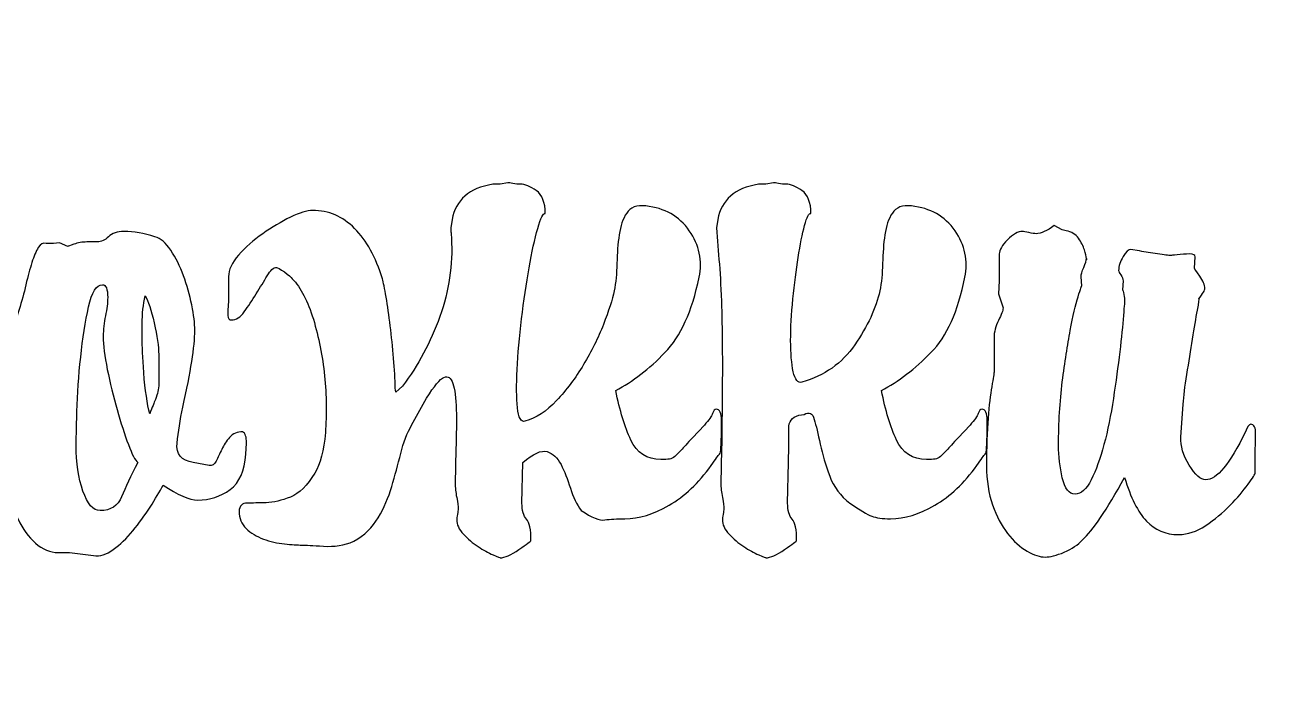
# Model space of a CAD drawing. Header units: centimetres. Extents: x -5.1 to 5.1, y -7 to 7.5.
# Drawn here: x -0.626 to 3.126, y -1.571 to 0.433 of the extents above; entities that cross this region are included whole.
import ezdxf

# ---------------------------------------------------------------- set-up
doc = ezdxf.new("R2010")
doc.units = ezdxf.units.CM
doc.header["$MEASUREMENT"] = 0
doc.layers.add('layer 1', color=7, linetype='Continuous')

msp = doc.modelspace()

# ---------------------------------------------------------------- linework, layer by layer
at = {"layer": 'layer 1', "color": 7}
msp.add_open_spline([(-5.12596, -6.96446), (-5.12596, -6.96446), (5.12594, -6.96446), (5.12594, -6.96446), (5.12594, -6.96446), (5.12594, -6.96446), (5.12594, 7.53467), (5.12594, 7.53467), (5.12594, 7.53467), (5.12594, 7.53467), (-5.12596, 7.53467), (-5.12596, 7.53467), (-5.12596, 7.53467), (-5.12596, 7.53467), (-5.12596, -6.96446), (-5.12596, -6.96446)], degree=3, knots=[0, 0, 0, 0, 0.2, 0.2, 0.2, 0.2, 0.4, 0.4, 0.4, 0.4, 0.6, 0.6, 0.6, 0.6, 1, 1, 1, 1], dxfattribs=at)
at = {"layer": 'layer 1', "color": 17}
for points, knots in [([(1.14727, -0.66515), (1.15929, -0.72524), (1.17431, -0.7748), (1.19233, -0.81386), (1.19233, -0.81386), (1.21035, -0.8529), (1.24039, -0.87244), (1.28245, -0.87244), (1.28245, -0.87244), (1.29447, -0.87244), (1.3031, -0.87206), (1.30835, -0.87131), (1.30835, -0.87131), (1.31362, -0.87056), (1.31887, -0.86792), (1.32412, -0.86342), (1.32412, -0.86342), (1.32939, -0.85892), (1.33577, -0.85253), (1.34328, -0.84427), (1.34328, -0.84427), (1.35079, -0.83601), (1.36205, -0.82361), (1.37707, -0.80709), (1.37707, -0.80709), (1.37707, -0.80709), (1.41312, -0.7688), (1.41312, -0.7688), (1.41312, -0.7688), (1.42664, -0.75377), (1.4349, -0.74213), (1.43791, -0.73388), (1.43791, -0.73388), (1.44091, -0.72561), (1.44466, -0.72148), (1.44917, -0.72148), (1.44917, -0.72148), (1.45968, -0.72148), (1.46493, -0.73275), (1.46493, -0.75528), (1.46493, -0.75528), (1.46493, -0.75828), (1.46493, -0.76654), (1.46493, -0.78006), (1.46493, -0.78006), (1.46493, -0.79358), (1.46418, -0.81235), (1.46268, -0.83638), (1.46268, -0.83638), (1.46268, -0.8469), (1.46118, -0.85365), (1.45818, -0.85667), (1.45818, -0.85667), (1.45518, -0.85967), (1.44691, -0.87092), (1.4334, -0.89046), (1.4334, -0.89046), (1.39585, -0.94302), (1.35379, -0.98283), (1.30724, -1.00986), (1.30724, -1.00986), (1.26068, -1.0369), (1.21636, -1.05042), (1.17431, -1.05042), (1.17431, -1.05042), (1.15027, -1.05042), (1.13037, -1.05154), (1.1146, -1.05379), (1.1146, -1.05379), (1.09883, -1.05606), (1.07518, -1.04667), (1.04364, -1.02563), (1.04364, -1.02563), (1.03012, -1.00761), (1.01923, -0.98508), (1.01096, -0.95804), (1.01096, -0.95804), (1.0027, -0.93102), (0.99331, -0.90735), (0.98281, -0.88708), (0.98281, -0.88708), (0.97229, -0.8668), (0.95839, -0.85404), (0.94112, -0.84877), (0.94112, -0.84877), (0.92385, -0.84352), (0.89944, -0.8544), (0.8679, -0.88144), (0.8679, -0.88144), (0.8679, -0.88144), (0.86565, -1.00311), (0.86565, -1.00311), (0.86565, -1.00311), (0.86565, -1.02563), (0.87015, -1.04179), (0.87916, -1.05154), (0.87916, -1.05154), (0.88818, -1.06131), (0.89268, -1.08271), (0.89268, -1.11575), (0.89268, -1.11575), (0.89268, -1.11725), (0.88067, -1.12627), (0.85664, -1.14279), (0.85664, -1.14279), (0.8326, -1.15931), (0.81383, -1.16758), (0.80031, -1.16758), (0.80031, -1.16758), (0.80031, -1.16758), (0.79317, -1.16458), (0.77891, -1.15856), (0.77891, -1.15856), (0.76464, -1.15256), (0.74962, -1.14429), (0.73385, -1.13377), (0.73385, -1.13377), (0.71808, -1.12327), (0.70343, -1.11087), (0.68992, -1.0966), (0.68992, -1.0966), (0.6764, -1.08233), (0.66963, -1.06769), (0.66963, -1.05267), (0.66963, -1.05267), (0.66963, -1.04967), (0.67039, -1.04441), (0.67189, -1.0369), (0.67189, -1.0369), (0.67339, -1.02939), (0.67414, -1.02413), (0.67414, -1.02113), (0.67414, -1.02113), (0.67414, -1.01362), (0.67264, -1.00198), (0.66963, -0.98621), (0.66963, -0.98621), (0.66663, -0.97044), (0.66513, -0.95654), (0.66513, -0.94453), (0.66513, -0.94453), (0.66513, -0.94453), (0.66738, -0.84089), (0.66738, -0.84089), (0.66738, -0.84089), (0.66888, -0.79733), (0.66927, -0.7579), (0.66852, -0.72261), (0.66852, -0.72261), (0.66775, -0.68731), (0.66438, -0.66103), (0.65837, -0.64375), (0.65837, -0.64375), (0.65236, -0.62648), (0.64335, -0.62048), (0.63134, -0.62573), (0.63134, -0.62573), (0.61932, -0.63099), (0.60205, -0.65165), (0.57952, -0.68769), (0.57952, -0.68769), (0.57952, -0.68769), (0.53446, -0.7688), (0.53446, -0.7688), (0.53446, -0.7688), (0.52094, -0.79283), (0.51005, -0.82136), (0.50179, -0.8544), (0.50179, -0.8544), (0.49353, -0.88746), (0.48452, -0.9205), (0.47475, -0.95354), (0.47475, -0.95354), (0.46499, -0.98658), (0.45148, -1.01775), (0.4342, -1.04704), (0.4342, -1.04704), (0.41692, -1.07633), (0.39252, -1.09998), (0.36098, -1.118), (0.36098, -1.118), (0.33244, -1.13002), (0.30202, -1.13491), (0.26973, -1.13265), (0.26973, -1.13265), (0.23744, -1.1304), (0.21603, -1.12927), (0.20552, -1.12927), (0.20552, -1.12927), (0.192, -1.12927), (0.17436, -1.12815), (0.15257, -1.12589), (0.15257, -1.12589), (0.1308, -1.12364), (0.10976, -1.11875), (0.08949, -1.11125), (0.08949, -1.11125), (0.06922, -1.10373), (0.05194, -1.09323), (0.03767, -1.07971), (0.03767, -1.07971), (0.0234, -1.06619), (0.01626, -1.04892), (0.01626, -1.02789), (0.01626, -1.02789), (0.01778, -1.01137), (0.02603, -1.00311), (0.04105, -1.00311), (0.04105, -1.00311), (0.05607, -1.00311), (0.07484, -1.00273), (0.09738, -1.00198), (0.09738, -1.00198), (0.11991, -1.00123), (0.14432, -0.9956), (0.17061, -0.98508), (0.17061, -0.98508), (0.19688, -0.97457), (0.22129, -0.95054), (0.24382, -0.91298), (0.24382, -0.91298), (0.26034, -0.88596), (0.27086, -0.8454), (0.27536, -0.79132), (0.27536, -0.79132), (0.27986, -0.73725), (0.27911, -0.68055), (0.27311, -0.62123), (0.27311, -0.62123), (0.26711, -0.5619), (0.25584, -0.50519), (0.23932, -0.45113), (0.23932, -0.45113), (0.2228, -0.39705), (0.20176, -0.35649), (0.17623, -0.32946), (0.17623, -0.32946), (0.17323, -0.32495), (0.16534, -0.3182), (0.15257, -0.30918), (0.15257, -0.30918), (0.1398, -0.30017), (0.13192, -0.29567), (0.12892, -0.29567), (0.12892, -0.29567), (0.11991, -0.29567), (0.11051, -0.30393), (0.10076, -0.32045), (0.10076, -0.32045), (0.09099, -0.33697), (0.08011, -0.35499), (0.06809, -0.37453), (0.06809, -0.37453), (0.05607, -0.39405), (0.04405, -0.41207), (0.03205, -0.42859), (0.03205, -0.42859), (0.02003, -0.44511), (0.00726, -0.45338), (-0.00626, -0.45338), (-0.00626, -0.45338), (-0.01377, -0.45338), (-0.01753, -0.44888), (-0.01753, -0.43986), (-0.01753, -0.43986), (-0.01753, -0.43235), (-0.01715, -0.42371), (-0.0164, -0.41395), (-0.0164, -0.41395), (-0.01564, -0.40419), (-0.01528, -0.39555), (-0.01528, -0.38803), (-0.01528, -0.38803), (-0.01528, -0.38803), (-0.01528, -0.3227), (-0.01528, -0.3227), (-0.01528, -0.3227), (-0.01528, -0.30318), (-0.00514, -0.28178), (0.01514, -0.25849), (0.01514, -0.25849), (0.03542, -0.23522), (0.05945, -0.21381), (0.08724, -0.19428), (0.08724, -0.19428), (0.11503, -0.17476), (0.14282, -0.15824), (0.17061, -0.14472), (0.17061, -0.14472), (0.19838, -0.1312), (0.22054, -0.12443), (0.23707, -0.12443), (0.23707, -0.12443), (0.28513, -0.12443), (0.32719, -0.14247), (0.36323, -0.17851), (0.36323, -0.17851), (0.39928, -0.21456), (0.42707, -0.26488), (0.44659, -0.32946), (0.44659, -0.32946), (0.44959, -0.33997), (0.45335, -0.35838), (0.45786, -0.38466), (0.45786, -0.38466), (0.46236, -0.41095), (0.4665, -0.43986), (0.47025, -0.4714), (0.47025, -0.4714), (0.474, -0.50294), (0.47738, -0.53524), (0.48038, -0.56828), (0.48038, -0.56828), (0.48338, -0.60132), (0.48489, -0.63136), (0.48489, -0.6584), (0.48489, -0.6584), (0.48489, -0.6584), (0.48715, -0.66967), (0.48715, -0.66967), (0.48715, -0.66967), (0.48715, -0.66967), (0.50742, -0.65165), (0.50742, -0.65165), (0.50742, -0.65165), (0.55398, -0.59005), (0.59115, -0.52059), (0.61894, -0.44324), (0.61894, -0.44324), (0.64673, -0.36588), (0.65837, -0.28741), (0.65386, -0.2078), (0.65386, -0.2078), (0.65386, -0.2018), (0.6535, -0.19653), (0.65273, -0.19203), (0.65273, -0.19203), (0.65198, -0.18753), (0.65161, -0.18226), (0.65161, -0.17626), (0.65161, -0.17626), (0.65161, -0.17626), (0.65612, -0.15147), (0.65612, -0.15147), (0.65612, -0.15147), (0.66663, -0.0929), (0.70719, -0.0576), (0.77779, -0.04559), (0.77779, -0.04559), (0.77779, -0.04559), (0.80031, -0.04559), (0.80031, -0.04559), (0.80031, -0.04559), (0.80031, -0.04559), (0.82284, -0.04108), (0.82284, -0.04108), (0.82284, -0.04108), (0.82585, -0.04108), (0.8311, -0.04183), (0.83861, -0.04333), (0.83861, -0.04333), (0.84612, -0.04483), (0.85363, -0.04559), (0.86114, -0.04559), (0.86114, -0.04559), (0.87466, -0.04559), (0.89043, -0.05197), (0.90845, -0.06474), (0.90845, -0.06474), (0.92648, -0.07751), (0.93549, -0.10041), (0.93549, -0.13345), (0.93549, -0.13345), (0.92948, -0.13195), (0.92197, -0.14697), (0.91296, -0.17851), (0.91296, -0.17851), (0.90395, -0.21005), (0.89531, -0.24949), (0.88704, -0.2968), (0.88704, -0.2968), (0.87879, -0.34411), (0.87127, -0.39517), (0.86452, -0.44999), (0.86452, -0.44999), (0.85775, -0.50482), (0.85325, -0.55551), (0.851, -0.60207), (0.851, -0.60207), (0.84875, -0.64863), (0.84912, -0.68694), (0.85213, -0.71698), (0.85213, -0.71698), (0.85513, -0.74702), (0.86264, -0.76053), (0.87466, -0.75753), (0.87466, -0.75753), (0.9077, -0.74852), (0.93925, -0.72786), (0.96929, -0.69557), (0.96929, -0.69557), (0.99933, -0.66328), (1.02637, -0.62723), (1.05039, -0.58743), (1.05039, -0.58743), (1.07443, -0.54763), (1.09433, -0.50745), (1.1101, -0.4669), (1.1101, -0.4669), (1.12587, -0.42634), (1.13676, -0.39255), (1.14276, -0.36551), (1.14276, -0.36551), (1.14727, -0.34147), (1.14989, -0.31407), (1.15066, -0.28328), (1.15066, -0.28328), (1.15141, -0.25249), (1.15366, -0.22395), (1.15741, -0.19766), (1.15741, -0.19766), (1.16116, -0.17138), (1.16868, -0.1496), (1.17994, -0.13233), (1.17994, -0.13233), (1.1912, -0.11505), (1.21035, -0.10791), (1.23739, -0.11093), (1.23739, -0.11093), (1.29447, -0.11693), (1.33802, -0.14172), (1.36806, -0.18528), (1.36806, -0.18528), (1.3981, -0.22883), (1.40787, -0.27539), (1.39735, -0.32495), (1.39735, -0.32495), (1.37632, -0.42709), (1.34216, -0.50257), (1.29484, -0.55138), (1.29484, -0.55138), (1.24753, -0.60019), (1.19833, -0.63813), (1.14727, -0.66515)], [0, 0, 0, 0, 0.0089286, 0.0089286, 0.0089286, 0.0089286, 0.0178571, 0.0178571, 0.0178571, 0.0178571, 0.0267857, 0.0267857, 0.0267857, 0.0267857, 0.0357143, 0.0357143, 0.0357143, 0.0357143, 0.0446429, 0.0446429, 0.0446429, 0.0446429, 0.0535714, 0.0535714, 0.0535714, 0.0535714, 0.0625, 0.0625, 0.0625, 0.0625, 0.0714286, 0.0714286, 0.0714286, 0.0714286, 0.0803571, 0.0803571, 0.0803571, 0.0803571, 0.0892857, 0.0892857, 0.0892857, 0.0892857, 0.0982143, 0.0982143, 0.0982143, 0.0982143, 0.1071429, 0.1071429, 0.1071429, 0.1071429, 0.1160714, 0.1160714, 0.1160714, 0.1160714, 0.125, 0.125, 0.125, 0.125, 0.1339286, 0.1339286, 0.1339286, 0.1339286, 0.1428571, 0.1428571, 0.1428571, 0.1428571, 0.1517857, 0.1517857, 0.1517857, 0.1517857, 0.1607143, 0.1607143, 0.1607143, 0.1607143, 0.1696429, 0.1696429, 0.1696429, 0.1696429, 0.1785714, 0.1785714, 0.1785714, 0.1785714, 0.1875, 0.1875, 0.1875, 0.1875, 0.1964286, 0.1964286, 0.1964286, 0.1964286, 0.2053571, 0.2053571, 0.2053571, 0.2053571, 0.2142857, 0.2142857, 0.2142857, 0.2142857, 0.2232143, 0.2232143, 0.2232143, 0.2232143, 0.2321429, 0.2321429, 0.2321429, 0.2321429, 0.2410714, 0.2410714, 0.2410714, 0.2410714, 0.25, 0.25, 0.25, 0.25, 0.2589286, 0.2589286, 0.2589286, 0.2589286, 0.2678571, 0.2678571, 0.2678571, 0.2678571, 0.2767857, 0.2767857, 0.2767857, 0.2767857, 0.2857143, 0.2857143, 0.2857143, 0.2857143, 0.2946429, 0.2946429, 0.2946429, 0.2946429, 0.3035714, 0.3035714, 0.3035714, 0.3035714, 0.3125, 0.3125, 0.3125, 0.3125, 0.3214286, 0.3214286, 0.3214286, 0.3214286, 0.3303571, 0.3303571, 0.3303571, 0.3303571, 0.3392857, 0.3392857, 0.3392857, 0.3392857, 0.3482143, 0.3482143, 0.3482143, 0.3482143, 0.3571429, 0.3571429, 0.3571429, 0.3571429, 0.3660714, 0.3660714, 0.3660714, 0.3660714, 0.375, 0.375, 0.375, 0.375, 0.3839286, 0.3839286, 0.3839286, 0.3839286, 0.3928571, 0.3928571, 0.3928571, 0.3928571, 0.4017857, 0.4017857, 0.4017857, 0.4017857, 0.4107143, 0.4107143, 0.4107143, 0.4107143, 0.4196429, 0.4196429, 0.4196429, 0.4196429, 0.4285714, 0.4285714, 0.4285714, 0.4285714, 0.4375, 0.4375, 0.4375, 0.4375, 0.4464286, 0.4464286, 0.4464286, 0.4464286, 0.4553571, 0.4553571, 0.4553571, 0.4553571, 0.4642857, 0.4642857, 0.4642857, 0.4642857, 0.4732143, 0.4732143, 0.4732143, 0.4732143, 0.4821429, 0.4821429, 0.4821429, 0.4821429, 0.4910714, 0.4910714, 0.4910714, 0.4910714, 0.5, 0.5, 0.5, 0.5, 0.5089286, 0.5089286, 0.5089286, 0.5089286, 0.5178571, 0.5178571, 0.5178571, 0.5178571, 0.5267857, 0.5267857, 0.5267857, 0.5267857, 0.5357143, 0.5357143, 0.5357143, 0.5357143, 0.5446429, 0.5446429, 0.5446429, 0.5446429, 0.5535714, 0.5535714, 0.5535714, 0.5535714, 0.5625, 0.5625, 0.5625, 0.5625, 0.5714286, 0.5714286, 0.5714286, 0.5714286, 0.5803571, 0.5803571, 0.5803571, 0.5803571, 0.5892857, 0.5892857, 0.5892857, 0.5892857, 0.5982143, 0.5982143, 0.5982143, 0.5982143, 0.6071429, 0.6071429, 0.6071429, 0.6071429, 0.6160714, 0.6160714, 0.6160714, 0.6160714, 0.625, 0.625, 0.625, 0.625, 0.6339286, 0.6339286, 0.6339286, 0.6339286, 0.6428571, 0.6428571, 0.6428571, 0.6428571, 0.6517857, 0.6517857, 0.6517857, 0.6517857, 0.6607143, 0.6607143, 0.6607143, 0.6607143, 0.6696429, 0.6696429, 0.6696429, 0.6696429, 0.6785714, 0.6785714, 0.6785714, 0.6785714, 0.6875, 0.6875, 0.6875, 0.6875, 0.6964286, 0.6964286, 0.6964286, 0.6964286, 0.7053571, 0.7053571, 0.7053571, 0.7053571, 0.7142857, 0.7142857, 0.7142857, 0.7142857, 0.7232143, 0.7232143, 0.7232143, 0.7232143, 0.7321429, 0.7321429, 0.7321429, 0.7321429, 0.7410714, 0.7410714, 0.7410714, 0.7410714, 0.75, 0.75, 0.75, 0.75, 0.7589286, 0.7589286, 0.7589286, 0.7589286, 0.7678571, 0.7678571, 0.7678571, 0.7678571, 0.7767857, 0.7767857, 0.7767857, 0.7767857, 0.7857143, 0.7857143, 0.7857143, 0.7857143, 0.7946429, 0.7946429, 0.7946429, 0.7946429, 0.8035714, 0.8035714, 0.8035714, 0.8035714, 0.8125, 0.8125, 0.8125, 0.8125, 0.8214286, 0.8214286, 0.8214286, 0.8214286, 0.8303571, 0.8303571, 0.8303571, 0.8303571, 0.8392857, 0.8392857, 0.8392857, 0.8392857, 0.8482143, 0.8482143, 0.8482143, 0.8482143, 0.8571429, 0.8571429, 0.8571429, 0.8571429, 0.8660714, 0.8660714, 0.8660714, 0.8660714, 0.875, 0.875, 0.875, 0.875, 0.8839286, 0.8839286, 0.8839286, 0.8839286, 0.8928571, 0.8928571, 0.8928571, 0.8928571, 0.9017857, 0.9017857, 0.9017857, 0.9017857, 0.9107143, 0.9107143, 0.9107143, 0.9107143, 0.9196429, 0.9196429, 0.9196429, 0.9196429, 0.9285714, 0.9285714, 0.9285714, 0.9285714, 0.9375, 0.9375, 0.9375, 0.9375, 0.9464286, 0.9464286, 0.9464286, 0.9464286, 0.9553571, 0.9553571, 0.9553571, 0.9553571, 0.9642857, 0.9642857, 0.9642857, 0.9642857, 0.9732143, 0.9732143, 0.9732143, 0.9732143, 0.9821429, 0.9821429, 0.9821429, 0.9821429, 1, 1, 1, 1]), ([(1.94482, -0.66515), (1.95684, -0.72524), (1.97186, -0.7748), (1.98988, -0.81386), (1.98988, -0.81386), (2.0079, -0.8529), (2.03794, -0.87244), (2.08, -0.87244), (2.08, -0.87244), (2.09202, -0.87244), (2.10065, -0.87206), (2.10591, -0.87131), (2.10591, -0.87131), (2.11117, -0.87056), (2.11642, -0.86792), (2.12168, -0.86342), (2.12168, -0.86342), (2.12694, -0.85892), (2.13333, -0.85253), (2.14083, -0.84427), (2.14083, -0.84427), (2.14834, -0.83601), (2.1596, -0.82361), (2.17463, -0.80709), (2.17463, -0.80709), (2.17463, -0.80709), (2.21067, -0.7688), (2.21067, -0.7688), (2.21067, -0.7688), (2.22419, -0.75377), (2.23245, -0.74213), (2.23546, -0.73388), (2.23546, -0.73388), (2.23846, -0.72561), (2.24221, -0.72148), (2.24672, -0.72148), (2.24672, -0.72148), (2.25723, -0.72148), (2.2625, -0.73275), (2.2625, -0.75528), (2.2625, -0.75528), (2.2625, -0.75828), (2.2625, -0.76654), (2.2625, -0.78006), (2.2625, -0.78006), (2.2625, -0.79358), (2.26174, -0.81235), (2.26024, -0.83638), (2.26024, -0.83638), (2.26024, -0.8469), (2.25873, -0.85365), (2.25573, -0.85667), (2.25573, -0.85667), (2.25273, -0.85967), (2.24447, -0.87092), (2.23095, -0.89046), (2.23095, -0.89046), (2.1934, -0.94302), (2.15135, -0.98283), (2.10479, -1.00986), (2.10479, -1.00986), (2.05823, -1.0369), (2.01392, -1.05042), (1.97186, -1.05042), (1.97186, -1.05042), (1.94783, -1.05042), (1.92905, -1.04779), (1.91553, -1.04254), (1.91553, -1.04254), (1.90202, -1.03727), (1.88023, -1.02413), (1.85019, -1.00311), (1.85019, -1.00311), (1.82165, -0.98208), (1.80138, -0.95504), (1.78936, -0.922), (1.78936, -0.922), (1.77734, -0.88896), (1.76796, -0.85704), (1.76121, -0.82625), (1.76121, -0.82625), (1.75444, -0.79546), (1.74844, -0.77067), (1.74318, -0.7519), (1.74318, -0.7519), (1.73792, -0.73313), (1.72778, -0.72824), (1.71276, -0.73725), (1.71276, -0.73725), (1.71276, -0.73725), (1.69699, -0.73951), (1.69699, -0.73951), (1.69699, -0.73951), (1.67596, -0.74552), (1.66582, -0.75903), (1.66657, -0.78006), (1.66657, -0.78006), (1.66732, -0.80109), (1.66696, -0.83488), (1.66545, -0.88144), (1.66545, -0.88144), (1.66545, -0.88144), (1.6632, -1.00311), (1.6632, -1.00311), (1.6632, -1.00311), (1.6632, -1.02563), (1.66771, -1.04179), (1.67671, -1.05154), (1.67671, -1.05154), (1.68573, -1.06131), (1.69023, -1.08271), (1.69023, -1.11575), (1.69023, -1.11575), (1.69023, -1.11725), (1.67822, -1.12627), (1.65419, -1.14279), (1.65419, -1.14279), (1.63015, -1.15931), (1.61138, -1.16758), (1.59786, -1.16758), (1.59786, -1.16758), (1.59786, -1.16758), (1.59073, -1.16458), (1.57646, -1.15856), (1.57646, -1.15856), (1.56219, -1.15256), (1.54717, -1.14429), (1.5314, -1.13377), (1.5314, -1.13377), (1.51563, -1.12327), (1.50098, -1.11087), (1.48747, -1.0966), (1.48747, -1.0966), (1.47395, -1.08233), (1.46719, -1.06769), (1.46719, -1.05267), (1.46719, -1.05267), (1.46719, -1.04967), (1.46794, -1.04441), (1.46944, -1.0369), (1.46944, -1.0369), (1.47094, -1.02939), (1.47169, -1.02413), (1.47169, -1.02113), (1.47169, -1.02113), (1.47169, -1.01362), (1.47019, -1.00198), (1.46719, -0.98621), (1.46719, -0.98621), (1.46418, -0.97044), (1.46268, -0.95654), (1.46268, -0.94453), (1.46268, -0.94453), (1.46268, -0.94453), (1.46493, -0.84089), (1.46493, -0.84089), (1.46493, -0.84089), (1.46644, -0.74176), (1.46719, -0.6584), (1.46719, -0.5908), (1.46719, -0.5908), (1.46719, -0.52322), (1.46644, -0.46465), (1.46493, -0.41507), (1.46493, -0.41507), (1.46343, -0.36551), (1.46118, -0.32232), (1.45818, -0.28553), (1.45818, -0.28553), (1.45517, -0.24872), (1.45217, -0.2123), (1.44917, -0.17626), (1.44917, -0.17626), (1.44917, -0.17626), (1.45367, -0.15147), (1.45367, -0.15147), (1.45367, -0.15147), (1.46418, -0.0929), (1.50474, -0.0576), (1.57534, -0.04559), (1.57534, -0.04559), (1.57534, -0.04559), (1.59786, -0.04559), (1.59786, -0.04559), (1.59786, -0.04559), (1.59786, -0.04559), (1.6204, -0.04108), (1.6204, -0.04108), (1.6204, -0.04108), (1.6234, -0.04108), (1.62865, -0.04183), (1.63617, -0.04333), (1.63617, -0.04333), (1.64367, -0.04483), (1.65119, -0.04559), (1.65869, -0.04559), (1.65869, -0.04559), (1.67221, -0.04559), (1.68798, -0.05197), (1.706, -0.06474), (1.706, -0.06474), (1.72403, -0.07751), (1.73304, -0.10041), (1.73304, -0.13345), (1.73304, -0.13345), (1.72703, -0.13195), (1.72065, -0.14397), (1.7139, -0.16951), (1.7139, -0.16951), (1.70713, -0.19503), (1.70075, -0.22695), (1.69474, -0.26526), (1.69474, -0.26526), (1.68873, -0.30355), (1.68348, -0.34524), (1.67897, -0.3903), (1.67897, -0.3903), (1.67446, -0.43536), (1.67221, -0.47703), (1.67221, -0.51534), (1.67221, -0.51534), (1.67221, -0.55363), (1.67484, -0.5848), (1.68009, -0.60884), (1.68009, -0.60884), (1.68536, -0.63286), (1.69399, -0.64338), (1.706, -0.64038), (1.706, -0.64038), (1.77359, -0.62084), (1.82654, -0.5833), (1.86484, -0.52773), (1.86484, -0.52773), (1.90314, -0.47215), (1.9283, -0.41809), (1.94031, -0.36551), (1.94031, -0.36551), (1.94482, -0.34147), (1.94744, -0.31407), (1.94821, -0.28328), (1.94821, -0.28328), (1.94896, -0.25249), (1.95121, -0.22395), (1.95496, -0.19766), (1.95496, -0.19766), (1.95871, -0.17138), (1.96623, -0.1496), (1.9775, -0.13233), (1.9775, -0.13233), (1.98875, -0.11505), (2.0079, -0.10791), (2.03494, -0.11093), (2.03494, -0.11093), (2.09202, -0.11693), (2.13558, -0.14172), (2.16562, -0.18528), (2.16562, -0.18528), (2.19565, -0.22883), (2.20542, -0.27539), (2.1949, -0.32495), (2.1949, -0.32495), (2.17538, -0.42709), (2.14158, -0.50257), (2.09352, -0.55138), (2.09352, -0.55138), (2.04546, -0.60019), (1.99589, -0.63813), (1.94482, -0.66515)], [0, 0, 0, 0, 0.0147059, 0.0147059, 0.0147059, 0.0147059, 0.0294118, 0.0294118, 0.0294118, 0.0294118, 0.0441176, 0.0441176, 0.0441176, 0.0441176, 0.0588235, 0.0588235, 0.0588235, 0.0588235, 0.0735294, 0.0735294, 0.0735294, 0.0735294, 0.0882353, 0.0882353, 0.0882353, 0.0882353, 0.1029412, 0.1029412, 0.1029412, 0.1029412, 0.1176471, 0.1176471, 0.1176471, 0.1176471, 0.1323529, 0.1323529, 0.1323529, 0.1323529, 0.1470588, 0.1470588, 0.1470588, 0.1470588, 0.1617647, 0.1617647, 0.1617647, 0.1617647, 0.1764706, 0.1764706, 0.1764706, 0.1764706, 0.1911765, 0.1911765, 0.1911765, 0.1911765, 0.2058824, 0.2058824, 0.2058824, 0.2058824, 0.2205882, 0.2205882, 0.2205882, 0.2205882, 0.2352941, 0.2352941, 0.2352941, 0.2352941, 0.25, 0.25, 0.25, 0.25, 0.2647059, 0.2647059, 0.2647059, 0.2647059, 0.2794118, 0.2794118, 0.2794118, 0.2794118, 0.2941176, 0.2941176, 0.2941176, 0.2941176, 0.3088235, 0.3088235, 0.3088235, 0.3088235, 0.3235294, 0.3235294, 0.3235294, 0.3235294, 0.3382353, 0.3382353, 0.3382353, 0.3382353, 0.3529412, 0.3529412, 0.3529412, 0.3529412, 0.3676471, 0.3676471, 0.3676471, 0.3676471, 0.3823529, 0.3823529, 0.3823529, 0.3823529, 0.3970588, 0.3970588, 0.3970588, 0.3970588, 0.4117647, 0.4117647, 0.4117647, 0.4117647, 0.4264706, 0.4264706, 0.4264706, 0.4264706, 0.4411765, 0.4411765, 0.4411765, 0.4411765, 0.4558824, 0.4558824, 0.4558824, 0.4558824, 0.4705882, 0.4705882, 0.4705882, 0.4705882, 0.4852941, 0.4852941, 0.4852941, 0.4852941, 0.5, 0.5, 0.5, 0.5, 0.5147059, 0.5147059, 0.5147059, 0.5147059, 0.5294118, 0.5294118, 0.5294118, 0.5294118, 0.5441176, 0.5441176, 0.5441176, 0.5441176, 0.5588235, 0.5588235, 0.5588235, 0.5588235, 0.5735294, 0.5735294, 0.5735294, 0.5735294, 0.5882353, 0.5882353, 0.5882353, 0.5882353, 0.6029412, 0.6029412, 0.6029412, 0.6029412, 0.6176471, 0.6176471, 0.6176471, 0.6176471, 0.6323529, 0.6323529, 0.6323529, 0.6323529, 0.6470588, 0.6470588, 0.6470588, 0.6470588, 0.6617647, 0.6617647, 0.6617647, 0.6617647, 0.6764706, 0.6764706, 0.6764706, 0.6764706, 0.6911765, 0.6911765, 0.6911765, 0.6911765, 0.7058824, 0.7058824, 0.7058824, 0.7058824, 0.7205882, 0.7205882, 0.7205882, 0.7205882, 0.7352941, 0.7352941, 0.7352941, 0.7352941, 0.75, 0.75, 0.75, 0.75, 0.7647059, 0.7647059, 0.7647059, 0.7647059, 0.7794118, 0.7794118, 0.7794118, 0.7794118, 0.7941176, 0.7941176, 0.7941176, 0.7941176, 0.8088235, 0.8088235, 0.8088235, 0.8088235, 0.8235294, 0.8235294, 0.8235294, 0.8235294, 0.8382353, 0.8382353, 0.8382353, 0.8382353, 0.8529412, 0.8529412, 0.8529412, 0.8529412, 0.8676471, 0.8676471, 0.8676471, 0.8676471, 0.8823529, 0.8823529, 0.8823529, 0.8823529, 0.8970588, 0.8970588, 0.8970588, 0.8970588, 0.9117647, 0.9117647, 0.9117647, 0.9117647, 0.9264706, 0.9264706, 0.9264706, 0.9264706, 0.9411765, 0.9411765, 0.9411765, 0.9411765, 0.9558824, 0.9558824, 0.9558824, 0.9558824, 0.9705882, 0.9705882, 0.9705882, 0.9705882, 1, 1, 1, 1]), ([(-0.21128, -0.94904), (-0.2218, -0.96856), (-0.23494, -0.99071), (-0.25071, -1.0155), (-0.25071, -1.0155), (-0.26648, -1.04029), (-0.28375, -1.06394), (-0.30253, -1.08646), (-0.30253, -1.08646), (-0.3213, -1.109), (-0.34082, -1.12777), (-0.36111, -1.14279), (-0.36111, -1.14279), (-0.38138, -1.15781), (-0.40128, -1.16382), (-0.4208, -1.16081), (-0.4208, -1.16081), (-0.4208, -1.16081), (-0.4929, -1.15181), (-0.4929, -1.15181), (-0.4929, -1.15181), (-0.4929, -1.15181), (-0.52669, -1.15181), (-0.52669, -1.15181), (-0.52669, -1.15181), (-0.55073, -1.15181), (-0.57326, -1.14242), (-0.59429, -1.12364), (-0.59429, -1.12364), (-0.61532, -1.10487), (-0.63296, -1.08083), (-0.64723, -1.05154), (-0.64723, -1.05154), (-0.6615, -1.02225), (-0.67277, -0.98921), (-0.68102, -0.95242), (-0.68102, -0.95242), (-0.68929, -0.91561), (-0.69342, -0.87994), (-0.69342, -0.8454), (-0.69342, -0.8454), (-0.69342, -0.81986), (-0.69229, -0.78794), (-0.69004, -0.74965), (-0.69004, -0.74965), (-0.68779, -0.71134), (-0.6844, -0.67192), (-0.6799, -0.63136), (-0.6799, -0.63136), (-0.6754, -0.5908), (-0.67013, -0.55176), (-0.66413, -0.51421), (-0.66413, -0.51421), (-0.65812, -0.47666), (-0.65136, -0.44586), (-0.64385, -0.42184), (-0.64385, -0.42184), (-0.63634, -0.3978), (-0.62958, -0.37301), (-0.62358, -0.34749), (-0.62358, -0.34749), (-0.61757, -0.32195), (-0.61156, -0.2998), (-0.60555, -0.28103), (-0.60555, -0.28103), (-0.59954, -0.26224), (-0.59315, -0.24722), (-0.5864, -0.23597), (-0.5864, -0.23597), (-0.57965, -0.2247), (-0.57176, -0.22057), (-0.56275, -0.22357), (-0.56275, -0.22357), (-0.56275, -0.22357), (-0.54021, -0.22357), (-0.54021, -0.22357), (-0.54021, -0.22357), (-0.54021, -0.22357), (-0.52219, -0.22132), (-0.52219, -0.22132), (-0.52219, -0.22132), (-0.52219, -0.22132), (-0.4974, -0.23259), (-0.4974, -0.23259), (-0.4974, -0.23259), (-0.4974, -0.23259), (-0.4914, -0.23033), (-0.47938, -0.22582), (-0.47938, -0.22582), (-0.46736, -0.22132), (-0.45461, -0.21907), (-0.44109, -0.21907), (-0.44109, -0.21907), (-0.44109, -0.21907), (-0.40954, -0.21907), (-0.40954, -0.21907), (-0.40954, -0.21907), (-0.39753, -0.21907), (-0.38626, -0.21381), (-0.37575, -0.2033), (-0.37575, -0.2033), (-0.36523, -0.19278), (-0.34946, -0.18753), (-0.32844, -0.18753), (-0.32844, -0.18753), (-0.2999, -0.18753), (-0.26911, -0.19278), (-0.23607, -0.2033), (-0.23607, -0.2033), (-0.21953, -0.2078), (-0.20376, -0.22132), (-0.18875, -0.24385), (-0.18875, -0.24385), (-0.17373, -0.26638), (-0.16096, -0.29191), (-0.15045, -0.32045), (-0.15045, -0.32045), (-0.13993, -0.34899), (-0.13167, -0.37828), (-0.12567, -0.40832), (-0.12567, -0.40832), (-0.11966, -0.43836), (-0.11665, -0.46389), (-0.11665, -0.48492), (-0.11665, -0.48492), (-0.11665, -0.53298), (-0.12867, -0.60959), (-0.1527, -0.71473), (-0.1527, -0.71473), (-0.16021, -0.75377), (-0.16584, -0.78982), (-0.1696, -0.82286), (-0.1696, -0.82286), (-0.17336, -0.8559), (-0.15721, -0.87544), (-0.12116, -0.88144), (-0.12116, -0.88144), (-0.12116, -0.88144), (-0.07384, -0.89046), (-0.07384, -0.89046), (-0.07384, -0.89046), (-0.06484, -0.89196), (-0.0577, -0.88746), (-0.05245, -0.87694), (-0.05245, -0.87694), (-0.04718, -0.86642), (-0.04155, -0.85479), (-0.03555, -0.84202), (-0.03555, -0.84202), (-0.02953, -0.82925), (-0.02165, -0.81723), (-0.01189, -0.80597), (-0.01189, -0.80597), (-0.00213, -0.79471), (0.01101, -0.78907), (0.02753, -0.78907), (0.02753, -0.78907), (0.03505, -0.79358), (0.0388, -0.80484), (0.0388, -0.82286), (0.0388, -0.82286), (0.0388, -0.82286), (0.03655, -0.85667), (0.03655, -0.85667), (0.03655, -0.85667), (0.03355, -0.90623), (0.01778, -0.94152), (-0.01076, -0.96256), (-0.01076, -0.96256), (-0.0393, -0.98358), (-0.07159, -0.99409), (-0.10764, -0.99409), (-0.10764, -0.99409), (-0.13318, -0.99409), (-0.16772, -0.97908), (-0.21128, -0.94904)], [0, 0, 0, 0, 0.0222222, 0.0222222, 0.0222222, 0.0222222, 0.0444444, 0.0444444, 0.0444444, 0.0444444, 0.0666667, 0.0666667, 0.0666667, 0.0666667, 0.0888889, 0.0888889, 0.0888889, 0.0888889, 0.1111111, 0.1111111, 0.1111111, 0.1111111, 0.1333333, 0.1333333, 0.1333333, 0.1333333, 0.1555556, 0.1555556, 0.1555556, 0.1555556, 0.1777778, 0.1777778, 0.1777778, 0.1777778, 0.2, 0.2, 0.2, 0.2, 0.2222222, 0.2222222, 0.2222222, 0.2222222, 0.2444444, 0.2444444, 0.2444444, 0.2444444, 0.2666667, 0.2666667, 0.2666667, 0.2666667, 0.2888889, 0.2888889, 0.2888889, 0.2888889, 0.3111111, 0.3111111, 0.3111111, 0.3111111, 0.3333333, 0.3333333, 0.3333333, 0.3333333, 0.3555556, 0.3555556, 0.3555556, 0.3555556, 0.3777778, 0.3777778, 0.3777778, 0.3777778, 0.4, 0.4, 0.4, 0.4, 0.4222222, 0.4222222, 0.4222222, 0.4222222, 0.4444444, 0.4444444, 0.4444444, 0.4444444, 0.4666667, 0.4666667, 0.4666667, 0.4666667, 0.4888889, 0.4888889, 0.4888889, 0.4888889, 0.5111111, 0.5111111, 0.5111111, 0.5111111, 0.5333333, 0.5333333, 0.5333333, 0.5333333, 0.5555556, 0.5555556, 0.5555556, 0.5555556, 0.5777778, 0.5777778, 0.5777778, 0.5777778, 0.6, 0.6, 0.6, 0.6, 0.6222222, 0.6222222, 0.6222222, 0.6222222, 0.6444444, 0.6444444, 0.6444444, 0.6444444, 0.6666667, 0.6666667, 0.6666667, 0.6666667, 0.6888889, 0.6888889, 0.6888889, 0.6888889, 0.7111111, 0.7111111, 0.7111111, 0.7111111, 0.7333333, 0.7333333, 0.7333333, 0.7333333, 0.7555556, 0.7555556, 0.7555556, 0.7555556, 0.7777778, 0.7777778, 0.7777778, 0.7777778, 0.8, 0.8, 0.8, 0.8, 0.8222222, 0.8222222, 0.8222222, 0.8222222, 0.8444444, 0.8444444, 0.8444444, 0.8444444, 0.8666667, 0.8666667, 0.8666667, 0.8666667, 0.8888889, 0.8888889, 0.8888889, 0.8888889, 0.9111111, 0.9111111, 0.9111111, 0.9111111, 0.9333333, 0.9333333, 0.9333333, 0.9333333, 0.9555556, 0.9555556, 0.9555556, 0.9555556, 1, 1, 1, 1]), ([(2.67479, -0.9265), (2.62072, -1.02413), (2.57867, -1.08646), (2.54863, -1.1135), (2.54863, -1.1135), (2.53511, -1.12852), (2.51671, -1.14091), (2.49343, -1.15068), (2.49343, -1.15068), (2.47015, -1.16044), (2.451, -1.16533), (2.43598, -1.16533), (2.43598, -1.16533), (2.42096, -1.16533), (2.40294, -1.15931), (2.3819, -1.14729), (2.3819, -1.14729), (2.36088, -1.13529), (2.34135, -1.11763), (2.32333, -1.09435), (2.32333, -1.09435), (2.30531, -1.07107), (2.29029, -1.04254), (2.27827, -1.00873), (2.27827, -1.00873), (2.26625, -0.97494), (2.26025, -0.93552), (2.26025, -0.89046), (2.26025, -0.89046), (2.26025, -0.83488), (2.26175, -0.78757), (2.26475, -0.74852), (2.26475, -0.74852), (2.26775, -0.70946), (2.27152, -0.67792), (2.27602, -0.6539), (2.27602, -0.6539), (2.28052, -0.62686), (2.28277, -0.61259), (2.28277, -0.61109), (2.28277, -0.61109), (2.28277, -0.61109), (2.28277, -0.50745), (2.28277, -0.50745), (2.28277, -0.50745), (2.28277, -0.48942), (2.28729, -0.47178), (2.29629, -0.45451), (2.29629, -0.45451), (2.30531, -0.43723), (2.30981, -0.42484), (2.30981, -0.41732), (2.30981, -0.41732), (2.30981, -0.41732), (2.29629, -0.37453), (2.29629, -0.37453), (2.29629, -0.37453), (2.29629, -0.37453), (2.29854, -0.33622), (2.29854, -0.33622), (2.29854, -0.33622), (2.29854, -0.33622), (2.29854, -0.25511), (2.29854, -0.25511), (2.29854, -0.25511), (2.29854, -0.2431), (2.30681, -0.22883), (2.32333, -0.2123), (2.32333, -0.2123), (2.33985, -0.19578), (2.35487, -0.18753), (2.36839, -0.18753), (2.36839, -0.18753), (2.37139, -0.18753), (2.37777, -0.18865), (2.38754, -0.19091), (2.38754, -0.19091), (2.39731, -0.19316), (2.40444, -0.19428), (2.40894, -0.19428), (2.40894, -0.19428), (2.42396, -0.19428), (2.44198, -0.18603), (2.46302, -0.16951), (2.46302, -0.16951), (2.46302, -0.16951), (2.48779, -0.18301), (2.48779, -0.18301), (2.48779, -0.18301), (2.48779, -0.18301), (2.49906, -0.18528), (2.49906, -0.18528), (2.49906, -0.18528), (2.51558, -0.18828), (2.52798, -0.19578), (2.53623, -0.2078), (2.53623, -0.2078), (2.5445, -0.21982), (2.5505, -0.23145), (2.55425, -0.24272), (2.55425, -0.24272), (2.55802, -0.25399), (2.55989, -0.26263), (2.55989, -0.26863), (2.55989, -0.26863), (2.55989, -0.27464), (2.55989, -0.27464), (2.55989, -0.26863), (2.55989, -0.26863), (2.55989, -0.27464), (2.55727, -0.28365), (2.552, -0.29567), (2.552, -0.29567), (2.54675, -0.30768), (2.54412, -0.3167), (2.54412, -0.3227), (2.54412, -0.3227), (2.54412, -0.3227), (2.54637, -0.35199), (2.54637, -0.35199), (2.54637, -0.35199), (2.54637, -0.34899), (2.54262, -0.35951), (2.53511, -0.38353), (2.53511, -0.38353), (2.5276, -0.40757), (2.51971, -0.44136), (2.51146, -0.48492), (2.51146, -0.48492), (2.50319, -0.52848), (2.49531, -0.57992), (2.48779, -0.63925), (2.48779, -0.63925), (2.48029, -0.69857), (2.47654, -0.76204), (2.47654, -0.82963), (2.47654, -0.82963), (2.47654, -0.86267), (2.48029, -0.89534), (2.48779, -0.92763), (2.48779, -0.92763), (2.49531, -0.95992), (2.50808, -0.97607), (2.5261, -0.97607), (2.5261, -0.97607), (2.54412, -0.97607), (2.56027, -0.9618), (2.57454, -0.93327), (2.57454, -0.93327), (2.58881, -0.90473), (2.60158, -0.86942), (2.61283, -0.82738), (2.61283, -0.82738), (2.6241, -0.78532), (2.63349, -0.73913), (2.641, -0.68882), (2.641, -0.68882), (2.64851, -0.6385), (2.65489, -0.59194), (2.66015, -0.54913), (2.66015, -0.54913), (2.66541, -0.50632), (2.66916, -0.4699), (2.67141, -0.43986), (2.67141, -0.43986), (2.67367, -0.40982), (2.67479, -0.39405), (2.67479, -0.39255), (2.67479, -0.39255), (2.67479, -0.39105), (2.67404, -0.38578), (2.67254, -0.37678), (2.67254, -0.37678), (2.67104, -0.36776), (2.66954, -0.36326), (2.66804, -0.36326), (2.66804, -0.36326), (2.66804, -0.36326), (2.67029, -0.33622), (2.67029, -0.33622), (2.67029, -0.33622), (2.67029, -0.33022), (2.66804, -0.3242), (2.66353, -0.3182), (2.66353, -0.3182), (2.65902, -0.31219), (2.65677, -0.30768), (2.65677, -0.30468), (2.65677, -0.30468), (2.65677, -0.29116), (2.66127, -0.27726), (2.67029, -0.26299), (2.67029, -0.26299), (2.6793, -0.24872), (2.68681, -0.24159), (2.69281, -0.24159), (2.69281, -0.24159), (2.69281, -0.24159), (2.71985, -0.2461), (2.71985, -0.2461), (2.71985, -0.2461), (2.73637, -0.24911), (2.75441, -0.25211), (2.77393, -0.25511), (2.77393, -0.25511), (2.79345, -0.25812), (2.80697, -0.25962), (2.81448, -0.25962), (2.81448, -0.25962), (2.81448, -0.25962), (2.82049, -0.25887), (2.8325, -0.25737), (2.8325, -0.25737), (2.84452, -0.25586), (2.85729, -0.25511), (2.87081, -0.25511), (2.87081, -0.25511), (2.88132, -0.25511), (2.88658, -0.25812), (2.88658, -0.26413), (2.88658, -0.26413), (2.88658, -0.26413), (2.88433, -0.29792), (2.88433, -0.29792), (2.88433, -0.29792), (2.88433, -0.29942), (2.88958, -0.3073), (2.9001, -0.32157), (2.9001, -0.32157), (2.9106, -0.33584), (2.91587, -0.34824), (2.91587, -0.35875), (2.91587, -0.35875), (2.91587, -0.36326), (2.90985, -0.37378), (2.89784, -0.3903), (2.89784, -0.3903), (2.89935, -0.3888), (2.89784, -0.40005), (2.89333, -0.42409), (2.89333, -0.42409), (2.88883, -0.44812), (2.88395, -0.47703), (2.8787, -0.51082), (2.8787, -0.51082), (2.87343, -0.54463), (2.8678, -0.57992), (2.86179, -0.61672), (2.86179, -0.61672), (2.85579, -0.65352), (2.85203, -0.68319), (2.85053, -0.70571), (2.85053, -0.70571), (2.85053, -0.70571), (2.84377, -0.80484), (2.84377, -0.80484), (2.84377, -0.80484), (2.84227, -0.83188), (2.85053, -0.86004), (2.86855, -0.88933), (2.86855, -0.88933), (2.88658, -0.91862), (2.9031, -0.93327), (2.91812, -0.93327), (2.91812, -0.93327), (2.95116, -0.93327), (2.99097, -0.88519), (3.03753, -0.78907), (3.03753, -0.78907), (3.04353, -0.77405), (3.04879, -0.76654), (3.0533, -0.76654), (3.0533, -0.76654), (3.06381, -0.76654), (3.0687, -0.77669), (3.06795, -0.79696), (3.06795, -0.79696), (3.0672, -0.81723), (3.06682, -0.8559), (3.06682, -0.91298), (3.06682, -0.91298), (3.06682, -0.916), (3.05968, -0.92725), (3.04541, -0.94679), (3.04541, -0.94679), (3.03114, -0.96631), (3.01312, -0.98733), (2.99134, -1.00986), (2.99134, -1.00986), (2.96956, -1.0324), (2.94516, -1.05267), (2.91812, -1.07069), (2.91812, -1.07069), (2.89108, -1.08871), (2.86404, -1.09773), (2.83701, -1.09773), (2.83701, -1.09773), (2.79796, -1.09773), (2.76566, -1.08421), (2.74014, -1.05717), (2.74014, -1.05717), (2.7146, -1.03014), (2.69281, -0.98658), (2.67479, -0.9265)], [0, 0, 0, 0, 0.012987, 0.012987, 0.012987, 0.012987, 0.025974, 0.025974, 0.025974, 0.025974, 0.038961, 0.038961, 0.038961, 0.038961, 0.0519481, 0.0519481, 0.0519481, 0.0519481, 0.0649351, 0.0649351, 0.0649351, 0.0649351, 0.0779221, 0.0779221, 0.0779221, 0.0779221, 0.0909091, 0.0909091, 0.0909091, 0.0909091, 0.1038961, 0.1038961, 0.1038961, 0.1038961, 0.1168831, 0.1168831, 0.1168831, 0.1168831, 0.1298701, 0.1298701, 0.1298701, 0.1298701, 0.1428571, 0.1428571, 0.1428571, 0.1428571, 0.1558442, 0.1558442, 0.1558442, 0.1558442, 0.1688312, 0.1688312, 0.1688312, 0.1688312, 0.1818182, 0.1818182, 0.1818182, 0.1818182, 0.1948052, 0.1948052, 0.1948052, 0.1948052, 0.2077922, 0.2077922, 0.2077922, 0.2077922, 0.2207792, 0.2207792, 0.2207792, 0.2207792, 0.2337662, 0.2337662, 0.2337662, 0.2337662, 0.2467532, 0.2467532, 0.2467532, 0.2467532, 0.2597403, 0.2597403, 0.2597403, 0.2597403, 0.2727273, 0.2727273, 0.2727273, 0.2727273, 0.2857143, 0.2857143, 0.2857143, 0.2857143, 0.2987013, 0.2987013, 0.2987013, 0.2987013, 0.3116883, 0.3116883, 0.3116883, 0.3116883, 0.3246753, 0.3246753, 0.3246753, 0.3246753, 0.3376623, 0.3376623, 0.3376623, 0.3376623, 0.3506494, 0.3506494, 0.3506494, 0.3506494, 0.3636364, 0.3636364, 0.3636364, 0.3636364, 0.3766234, 0.3766234, 0.3766234, 0.3766234, 0.3896104, 0.3896104, 0.3896104, 0.3896104, 0.4025974, 0.4025974, 0.4025974, 0.4025974, 0.4155844, 0.4155844, 0.4155844, 0.4155844, 0.4285714, 0.4285714, 0.4285714, 0.4285714, 0.4415584, 0.4415584, 0.4415584, 0.4415584, 0.4545455, 0.4545455, 0.4545455, 0.4545455, 0.4675325, 0.4675325, 0.4675325, 0.4675325, 0.4805195, 0.4805195, 0.4805195, 0.4805195, 0.4935065, 0.4935065, 0.4935065, 0.4935065, 0.5064935, 0.5064935, 0.5064935, 0.5064935, 0.5194805, 0.5194805, 0.5194805, 0.5194805, 0.5324675, 0.5324675, 0.5324675, 0.5324675, 0.5454545, 0.5454545, 0.5454545, 0.5454545, 0.5584416, 0.5584416, 0.5584416, 0.5584416, 0.5714286, 0.5714286, 0.5714286, 0.5714286, 0.5844156, 0.5844156, 0.5844156, 0.5844156, 0.5974026, 0.5974026, 0.5974026, 0.5974026, 0.6103896, 0.6103896, 0.6103896, 0.6103896, 0.6233766, 0.6233766, 0.6233766, 0.6233766, 0.6363636, 0.6363636, 0.6363636, 0.6363636, 0.6493506, 0.6493506, 0.6493506, 0.6493506, 0.6623377, 0.6623377, 0.6623377, 0.6623377, 0.6753247, 0.6753247, 0.6753247, 0.6753247, 0.6883117, 0.6883117, 0.6883117, 0.6883117, 0.7012987, 0.7012987, 0.7012987, 0.7012987, 0.7142857, 0.7142857, 0.7142857, 0.7142857, 0.7272727, 0.7272727, 0.7272727, 0.7272727, 0.7402597, 0.7402597, 0.7402597, 0.7402597, 0.7532468, 0.7532468, 0.7532468, 0.7532468, 0.7662338, 0.7662338, 0.7662338, 0.7662338, 0.7792208, 0.7792208, 0.7792208, 0.7792208, 0.7922078, 0.7922078, 0.7922078, 0.7922078, 0.8051948, 0.8051948, 0.8051948, 0.8051948, 0.8181818, 0.8181818, 0.8181818, 0.8181818, 0.8311688, 0.8311688, 0.8311688, 0.8311688, 0.8441558, 0.8441558, 0.8441558, 0.8441558, 0.8571429, 0.8571429, 0.8571429, 0.8571429, 0.8701299, 0.8701299, 0.8701299, 0.8701299, 0.8831169, 0.8831169, 0.8831169, 0.8831169, 0.8961039, 0.8961039, 0.8961039, 0.8961039, 0.9090909, 0.9090909, 0.9090909, 0.9090909, 0.9220779, 0.9220779, 0.9220779, 0.9220779, 0.9350649, 0.9350649, 0.9350649, 0.9350649, 0.9480519, 0.9480519, 0.9480519, 0.9480519, 0.961039, 0.961039, 0.961039, 0.961039, 0.974026, 0.974026, 0.974026, 0.974026, 1, 1, 1, 1]), ([(-0.28788, -0.88144), (-0.2954, -0.87544), (-0.30478, -0.85742), (-0.31605, -0.82738), (-0.31605, -0.82738), (-0.3273, -0.79733), (-0.33857, -0.76242), (-0.34984, -0.72261), (-0.34984, -0.72261), (-0.36111, -0.6828), (-0.37086, -0.64263), (-0.37913, -0.60207), (-0.37913, -0.60207), (-0.38738, -0.56152), (-0.39152, -0.52848), (-0.39152, -0.50294), (-0.39152, -0.50294), (-0.39152, -0.48192), (-0.38926, -0.46126), (-0.38476, -0.44099), (-0.38476, -0.44099), (-0.38025, -0.42071), (-0.378, -0.4023), (-0.378, -0.38578), (-0.378, -0.38578), (-0.378, -0.36026), (-0.38326, -0.34749), (-0.39377, -0.34749), (-0.39377, -0.34749), (-0.4118, -0.34749), (-0.42569, -0.36964), (-0.43546, -0.41395), (-0.43546, -0.41395), (-0.44521, -0.45826), (-0.45309, -0.50857), (-0.45911, -0.5649), (-0.45911, -0.5649), (-0.46511, -0.62123), (-0.46886, -0.67567), (-0.47038, -0.72824), (-0.47038, -0.72824), (-0.47188, -0.78081), (-0.47263, -0.81461), (-0.47263, -0.82963), (-0.47263, -0.82963), (-0.47263, -0.88219), (-0.46586, -0.928), (-0.45234, -0.96706), (-0.45234, -0.96706), (-0.43883, -1.00611), (-0.42155, -1.02563), (-0.40053, -1.02563), (-0.40053, -1.02563), (-0.36899, -1.02563), (-0.34759, -1.01175), (-0.33632, -0.98396), (-0.33632, -0.98396), (-0.32505, -0.95617), (-0.30891, -0.922), (-0.28788, -0.88144)], [0, 0, 0, 0, 0.0625, 0.0625, 0.0625, 0.0625, 0.125, 0.125, 0.125, 0.125, 0.1875, 0.1875, 0.1875, 0.1875, 0.25, 0.25, 0.25, 0.25, 0.3125, 0.3125, 0.3125, 0.3125, 0.375, 0.375, 0.375, 0.375, 0.4375, 0.4375, 0.4375, 0.4375, 0.5, 0.5, 0.5, 0.5, 0.5625, 0.5625, 0.5625, 0.5625, 0.625, 0.625, 0.625, 0.625, 0.6875, 0.6875, 0.6875, 0.6875, 0.75, 0.75, 0.75, 0.75, 0.8125, 0.8125, 0.8125, 0.8125, 0.875, 0.875, 0.875, 0.875, 1, 1, 1, 1]), ([(-0.25184, -0.735), (-0.24432, -0.71548), (-0.23869, -0.70121), (-0.23494, -0.69219), (-0.23494, -0.69219), (-0.23118, -0.68319), (-0.22855, -0.6753), (-0.22705, -0.66854), (-0.22705, -0.66854), (-0.22555, -0.66178), (-0.2248, -0.65352), (-0.2248, -0.64375), (-0.2248, -0.64375), (-0.2248, -0.63399), (-0.2248, -0.61859), (-0.2248, -0.59757), (-0.2248, -0.59757), (-0.2248, -0.59757), (-0.2248, -0.55701), (-0.2248, -0.55701), (-0.2248, -0.55701), (-0.2248, -0.53298), (-0.2293, -0.50144), (-0.23832, -0.46239), (-0.23832, -0.46239), (-0.24732, -0.42334), (-0.25634, -0.3963), (-0.26536, -0.38128), (-0.26536, -0.38128), (-0.27136, -0.40682), (-0.27436, -0.43461), (-0.27436, -0.46465), (-0.27436, -0.46465), (-0.27436, -0.46915), (-0.27436, -0.48342), (-0.27436, -0.50745), (-0.27436, -0.50745), (-0.27436, -0.53148), (-0.27286, -0.56603), (-0.26986, -0.61109), (-0.26986, -0.61109), (-0.26536, -0.66515), (-0.25934, -0.70646), (-0.25184, -0.735)], [0, 0, 0, 0, 0.0833333, 0.0833333, 0.0833333, 0.0833333, 0.1666667, 0.1666667, 0.1666667, 0.1666667, 0.25, 0.25, 0.25, 0.25, 0.3333333, 0.3333333, 0.3333333, 0.3333333, 0.4166667, 0.4166667, 0.4166667, 0.4166667, 0.5, 0.5, 0.5, 0.5, 0.5833333, 0.5833333, 0.5833333, 0.5833333, 0.6666667, 0.6666667, 0.6666667, 0.6666667, 0.75, 0.75, 0.75, 0.75, 0.8333333, 0.8333333, 0.8333333, 0.8333333, 1, 1, 1, 1])]:
    msp.add_open_spline(points, degree=3, knots=knots, dxfattribs=at)

doc.saveas('drawing.dxf')
